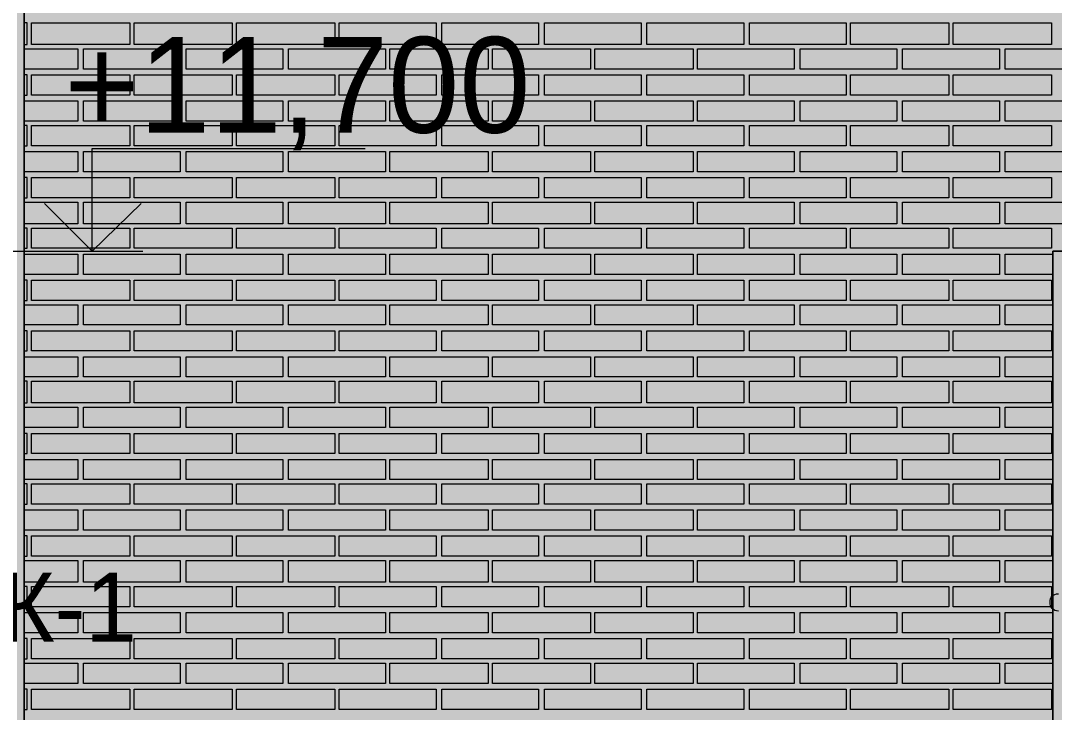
# Model space of a CAD drawing. Header units: millimetres. Extents: x -28928 to 100580, y -22867 to 36490.
# Drawn here: x 4942 to 7969, y 5580 to 7605 of the extents above; entities that cross this region are included whole.
import ezdxf

# ---------------------------------------------------------------- set-up
doc = ezdxf.new("R2010")
doc.units = ezdxf.units.MM
doc.layers.add('PDF _Геометрия', color=7, linetype='Continuous', true_color=0x8f8e8d)
doc.layers.add('PDF _Сплошная заливка', color=7, linetype='Continuous', true_color=0xffffff)
doc.layers.add('PDF _Текст', color=7, linetype='Continuous')

msp = doc.modelspace()

# ---------------------------------------------------------------- hatches: boundary and pattern name
at = {"layer": 'PDF _Сплошная заливка', "true_color": 0xdcd6cf, "transparency": 33554559}
msp.add_hatch(color=254, dxfattribs=at).paths.add_polyline_path([(29465.3, 1544.1), (29486.4, 1544.1), (29486.4, 9028.4), (4952.2, 9028.4), (4952.2, -4713.2), (29465.3, -4713.2)])

# ---------------------------------------------------------------- linework, layer by layer
at = {"layer": 'PDF _Геометрия', "color": 7, "lineweight": 9}
for points in [[(4952.2, -4764), (4952.2, 9028.4), (4952.2, -4713.2), (29465.3, -4713.2), (4952.2, -4713.2), (29465.3, -4713.2), (29465.3, 1531.4), (29465.3, -4764)], [(4266.8, 6929.9), (4482.6, 6929.9), (5151.1, 6929.9), (5151.1, 7230.3), (5950.7, 7230.3)], [(5003, 6929.9), (5299.1, 6929.9)], [(9762.6, 6929.9), (7964.5, 6929.9), (7964.5, 5711.4), (7964.5, 3553.7), (7964.5, 2733), (7964.5, 33.7), (7964.5, 109.9), (7964.5, 808), (7964.5, 2707.6), (7964.5, 6853.7), (7964.5, 6929.9), (8015.3, 6929.9)]]:
    msp.add_lwpolyline(points, dxfattribs=at)
at = {"layer": 'PDF _Геометрия', "lineweight": 9}
for points in [[(4952.2, 7534.9), (4960.7, 7534.9), (4960.7, 7598.4), (4952.2, 7598.4)], [(4952.2, 7522.2), (5108.7, 7522.2), (5108.7, 7463), (4952.2, 7463)], [(4952.2, 7386.8), (4960.7, 7386.8), (4960.7, 7446), (4952.2, 7446)], [(4952.2, 7369.9), (5108.7, 7369.9), (5108.7, 7310.7), (4952.2, 7310.7)], [(4952.2, 7238.7), (4960.7, 7238.7), (4960.7, 7298), (4952.2, 7298)], [(4952.2, 7221.8), (5108.7, 7221.8), (5108.7, 7162.6), (4952.2, 7162.6)], [(4952.2, 7086.4), (4960.7, 7086.4), (4960.7, 7145.7), (4952.2, 7145.7)], [(4952.2, 7073.7), (5108.7, 7073.7), (5108.7, 7010.3), (4952.2, 7010.3)], [(4952.2, 6938.4), (4960.7, 6938.4), (4960.7, 6997.6), (4952.2, 6997.6)], [(4952.2, 6921.4), (5108.7, 6921.4), (5108.7, 6862.2), (4952.2, 6862.2)], [(7964.5, 6862.2), (7824.9, 6862.2), (7824.9, 6921.4), (7964.5, 6921.4)], [(4952.2, 6786), (4960.7, 6786), (4960.7, 6845.3), (4952.2, 6845.3)], [(4952.2, 6773.4), (5108.7, 6773.4), (5108.7, 6714.1), (4952.2, 6714.1)], [(7964.5, 6714.1), (7824.9, 6714.1), (7824.9, 6773.4), (7964.5, 6773.4)], [(4952.2, 6638), (4960.7, 6638), (4960.7, 6697.2), (4952.2, 6697.2)], [(4952.2, 6621), (5108.7, 6621), (5108.7, 6561.8), (4952.2, 6561.8)], [(7964.5, 6561.8), (7824.9, 6561.8), (7824.9, 6621), (7964.5, 6621)], [(4952.2, 6485.7), (4960.7, 6485.7), (4960.7, 6549.1), (4952.2, 6549.1)], [(4952.2, 6473), (5108.7, 6473), (5108.7, 6413.7), (4952.2, 6413.7)], [(7964.5, 6413.7), (7824.9, 6413.7), (7824.9, 6473), (7964.5, 6473)], [(4952.2, 6337.6), (4960.7, 6337.6), (4960.7, 6396.8), (4952.2, 6396.8)], [(4952.2, 6320.7), (5108.7, 6320.7), (5108.7, 6261.4), (4952.2, 6261.4)], [(7964.5, 6261.4), (7824.9, 6261.4), (7824.9, 6320.7), (7964.5, 6320.7)], [(4952.2, 6189.5), (4960.7, 6189.5), (4960.7, 6248.7), (4952.2, 6248.7)], [(4952.2, 6172.6), (5108.7, 6172.6), (5108.7, 6113.4), (4952.2, 6113.4)], [(7964.5, 6113.4), (7824.9, 6113.4), (7824.9, 6172.6), (7964.5, 6172.6)], [(4952.2, 6037.2), (4960.7, 6037.2), (4960.7, 6096.4), (4952.2, 6096.4)], [(4952.2, 6024.5), (5108.7, 6024.5), (5108.7, 5961), (4952.2, 5961)], [(7964.5, 5961), (7824.9, 5961), (7824.9, 6024.5), (7964.5, 6024.5)], [(4952.2, 5889.1), (4960.7, 5889.1), (4960.7, 5948.4), (4952.2, 5948.4)], [(4952.2, 5872.2), (5108.7, 5872.2), (5108.7, 5813), (4952.2, 5813)], [(7964.5, 5813), (7824.9, 5813), (7824.9, 5872.2), (7964.5, 5872.2)], [(4952.2, 5736.8), (4960.7, 5736.8), (4960.7, 5796), (4952.2, 5796)], [(4952.2, 5724.1), (5108.7, 5724.1), (5108.7, 5664.9), (4952.2, 5664.9)], [(7964.5, 5664.9), (7824.9, 5664.9), (7824.9, 5724.1), (7964.5, 5724.1)], [(4952.2, 5588.7), (4960.7, 5588.7), (4960.7, 5648), (4952.2, 5648)]]:
    msp.add_lwpolyline(points, dxfattribs=at)
for points in [[(5261.1, 7534.9), (5117.2, 7534.9), (4973.4, 7534.9), (4973.4, 7598.4), (5117.2, 7598.4), (5261.1, 7598.4)], [(5561.4, 7534.9), (5417.6, 7534.9), (5273.7, 7534.9), (5273.7, 7598.4), (5417.6, 7598.4), (5561.4, 7598.4)], [(5861.8, 7534.9), (5718, 7534.9), (5574.1, 7534.9), (5574.1, 7598.4), (5718, 7598.4), (5861.8, 7598.4)], [(6158, 7534.9), (6018.4, 7534.9), (5874.5, 7534.9), (5874.5, 7598.4), (6018.4, 7598.4), (6158, 7598.4)], [(6458.4, 7534.9), (6318.7, 7534.9), (6174.9, 7534.9), (6174.9, 7598.4), (6318.7, 7598.4), (6458.4, 7598.4)], [(6758.7, 7534.9), (6614.9, 7534.9), (6475.3, 7534.9), (6475.3, 7598.4), (6614.9, 7598.4), (6758.7, 7598.4)], [(7059.1, 7534.9), (6915.3, 7534.9), (6775.7, 7534.9), (6775.7, 7598.4), (6915.3, 7598.4), (7059.1, 7598.4)], [(7359.5, 7534.9), (7215.7, 7534.9), (7076.1, 7534.9), (7076.1, 7598.4), (7215.7, 7598.4), (7359.5, 7598.4)], [(7659.9, 7534.9), (7516.1, 7534.9), (7372.2, 7534.9), (7372.2, 7598.4), (7516.1, 7598.4), (7659.9, 7598.4)], [(7960.3, 7534.9), (7816.4, 7534.9), (7672.6, 7534.9), (7672.6, 7598.4), (7816.4, 7598.4), (7960.3, 7598.4)], [(5409.1, 7522.2), (5409.1, 7463), (5125.7, 7463), (5125.7, 7522.2)], [(5709.5, 7522.2), (5709.5, 7463), (5426.1, 7463), (5426.1, 7522.2)], [(6009.9, 7522.2), (6009.9, 7463), (5726.4, 7463), (5726.4, 7522.2)], [(6310.3, 7522.2), (6310.3, 7463), (6022.6, 7463), (6022.6, 7522.2)], [(6610.7, 7522.2), (6610.7, 7463), (6323, 7463), (6323, 7522.2)], [(6911.1, 7522.2), (6911.1, 7463), (6623.4, 7463), (6623.4, 7522.2)], [(7207.2, 7522.2), (7207.2, 7463), (6923.7, 7463), (6923.7, 7522.2)], [(7507.6, 7522.2), (7507.6, 7463), (7224.1, 7463), (7224.1, 7522.2)], [(7808, 7522.2), (7808, 7463), (7524.5, 7463), (7524.5, 7522.2)], [(8108.4, 7522.2), (8108.4, 7463), (7824.9, 7463), (7824.9, 7522.2)], [(5261.1, 7386.8), (5117.2, 7386.8), (4973.4, 7386.8), (4973.4, 7446), (5117.2, 7446), (5261.1, 7446)], [(5561.4, 7386.8), (5417.6, 7386.8), (5273.7, 7386.8), (5273.7, 7446), (5417.6, 7446), (5561.4, 7446)], [(5861.8, 7386.8), (5718, 7386.8), (5574.1, 7386.8), (5574.1, 7446), (5718, 7446), (5861.8, 7446)], [(6158, 7386.8), (6018.4, 7386.8), (5874.5, 7386.8), (5874.5, 7446), (6018.4, 7446), (6158, 7446)], [(6458.4, 7386.8), (6318.7, 7386.8), (6174.9, 7386.8), (6174.9, 7446), (6318.7, 7446), (6458.4, 7446)], [(6758.7, 7386.8), (6614.9, 7386.8), (6475.3, 7386.8), (6475.3, 7446), (6614.9, 7446), (6758.7, 7446)], [(7059.1, 7386.8), (6915.3, 7386.8), (6775.7, 7386.8), (6775.7, 7446), (6915.3, 7446), (7059.1, 7446)], [(7359.5, 7386.8), (7215.7, 7386.8), (7076.1, 7386.8), (7076.1, 7446), (7215.7, 7446), (7359.5, 7446)], [(7659.9, 7386.8), (7516.1, 7386.8), (7372.2, 7386.8), (7372.2, 7446), (7516.1, 7446), (7659.9, 7446)], [(7960.3, 7386.8), (7816.4, 7386.8), (7672.6, 7386.8), (7672.6, 7446), (7816.4, 7446), (7960.3, 7446)], [(5409.1, 7369.9), (5409.1, 7310.7), (5125.7, 7310.7), (5125.7, 7369.9)], [(5709.5, 7369.9), (5709.5, 7310.7), (5426.1, 7310.7), (5426.1, 7369.9)], [(6009.9, 7369.9), (6009.9, 7310.7), (5726.4, 7310.7), (5726.4, 7369.9)], [(6310.3, 7369.9), (6310.3, 7310.7), (6022.6, 7310.7), (6022.6, 7369.9)], [(6610.7, 7369.9), (6610.7, 7310.7), (6323, 7310.7), (6323, 7369.9)], [(6911.1, 7369.9), (6911.1, 7310.7), (6623.4, 7310.7), (6623.4, 7369.9)], [(7207.2, 7369.9), (7207.2, 7310.7), (6923.7, 7310.7), (6923.7, 7369.9)], [(7507.6, 7369.9), (7507.6, 7310.7), (7224.1, 7310.7), (7224.1, 7369.9)], [(7808, 7369.9), (7808, 7310.7), (7524.5, 7310.7), (7524.5, 7369.9)], [(8108.4, 7369.9), (8108.4, 7310.7), (7824.9, 7310.7), (7824.9, 7369.9)], [(5261.1, 7238.7), (5117.2, 7238.7), (4973.4, 7238.7), (4973.4, 7298), (5117.2, 7298), (5261.1, 7298)], [(5561.4, 7238.7), (5417.6, 7238.7), (5273.7, 7238.7), (5273.7, 7298), (5417.6, 7298), (5561.4, 7298)], [(5861.8, 7238.7), (5718, 7238.7), (5574.1, 7238.7), (5574.1, 7298), (5718, 7298), (5861.8, 7298)], [(6158, 7238.7), (6018.4, 7238.7), (5874.5, 7238.7), (5874.5, 7298), (6018.4, 7298), (6158, 7298)], [(6458.4, 7238.7), (6318.7, 7238.7), (6174.9, 7238.7), (6174.9, 7298), (6318.7, 7298), (6458.4, 7298)], [(6758.7, 7238.7), (6614.9, 7238.7), (6475.3, 7238.7), (6475.3, 7298), (6614.9, 7298), (6758.7, 7298)], [(7059.1, 7238.7), (6915.3, 7238.7), (6775.7, 7238.7), (6775.7, 7298), (6915.3, 7298), (7059.1, 7298)], [(7359.5, 7238.7), (7215.7, 7238.7), (7076.1, 7238.7), (7076.1, 7298), (7215.7, 7298), (7359.5, 7298)], [(7659.9, 7238.7), (7516.1, 7238.7), (7372.2, 7238.7), (7372.2, 7298), (7516.1, 7298), (7659.9, 7298)], [(7960.3, 7238.7), (7816.4, 7238.7), (7672.6, 7238.7), (7672.6, 7298), (7816.4, 7298), (7960.3, 7298)], [(5409.1, 7221.8), (5409.1, 7162.6), (5125.7, 7162.6), (5125.7, 7221.8)], [(5709.5, 7221.8), (5709.5, 7162.6), (5426.1, 7162.6), (5426.1, 7221.8)], [(6009.9, 7221.8), (6009.9, 7162.6), (5726.4, 7162.6), (5726.4, 7221.8)], [(6310.3, 7221.8), (6310.3, 7162.6), (6022.6, 7162.6), (6022.6, 7221.8)], [(6610.7, 7221.8), (6610.7, 7162.6), (6323, 7162.6), (6323, 7221.8)], [(6911.1, 7221.8), (6911.1, 7162.6), (6623.4, 7162.6), (6623.4, 7221.8)], [(7207.2, 7221.8), (7207.2, 7162.6), (6923.7, 7162.6), (6923.7, 7221.8)], [(7507.6, 7221.8), (7507.6, 7162.6), (7224.1, 7162.6), (7224.1, 7221.8)], [(7808, 7221.8), (7808, 7162.6), (7524.5, 7162.6), (7524.5, 7221.8)], [(8108.4, 7221.8), (8108.4, 7162.6), (7824.9, 7162.6), (7824.9, 7221.8)], [(5261.1, 7086.4), (5117.2, 7086.4), (4973.4, 7086.4), (4973.4, 7145.7), (5117.2, 7145.7), (5261.1, 7145.7)], [(5561.4, 7086.4), (5417.6, 7086.4), (5273.7, 7086.4), (5273.7, 7145.7), (5417.6, 7145.7), (5561.4, 7145.7)], [(5861.8, 7086.4), (5718, 7086.4), (5574.1, 7086.4), (5574.1, 7145.7), (5718, 7145.7), (5861.8, 7145.7)], [(6158, 7086.4), (6018.4, 7086.4), (5874.5, 7086.4), (5874.5, 7145.7), (6018.4, 7145.7), (6158, 7145.7)], [(6458.4, 7086.4), (6318.7, 7086.4), (6174.9, 7086.4), (6174.9, 7145.7), (6318.7, 7145.7), (6458.4, 7145.7)], [(6758.7, 7086.4), (6614.9, 7086.4), (6475.3, 7086.4), (6475.3, 7145.7), (6614.9, 7145.7), (6758.7, 7145.7)], [(7059.1, 7086.4), (6915.3, 7086.4), (6775.7, 7086.4), (6775.7, 7145.7), (6915.3, 7145.7), (7059.1, 7145.7)], [(7359.5, 7086.4), (7215.7, 7086.4), (7076.1, 7086.4), (7076.1, 7145.7), (7215.7, 7145.7), (7359.5, 7145.7)], [(7659.9, 7086.4), (7516.1, 7086.4), (7372.2, 7086.4), (7372.2, 7145.7), (7516.1, 7145.7), (7659.9, 7145.7)], [(7960.3, 7086.4), (7816.4, 7086.4), (7672.6, 7086.4), (7672.6, 7145.7), (7816.4, 7145.7), (7960.3, 7145.7)], [(5409.1, 7073.7), (5409.1, 7010.3), (5125.7, 7010.3), (5125.7, 7073.7)], [(5709.5, 7073.7), (5709.5, 7010.3), (5426.1, 7010.3), (5426.1, 7073.7)], [(6009.9, 7073.7), (6009.9, 7010.3), (5726.4, 7010.3), (5726.4, 7073.7)], [(6310.3, 7073.7), (6310.3, 7010.3), (6022.6, 7010.3), (6022.6, 7073.7)], [(6610.7, 7073.7), (6610.7, 7010.3), (6323, 7010.3), (6323, 7073.7)], [(6911.1, 7073.7), (6911.1, 7010.3), (6623.4, 7010.3), (6623.4, 7073.7)], [(7207.2, 7073.7), (7207.2, 7010.3), (6923.7, 7010.3), (6923.7, 7073.7)], [(7507.6, 7073.7), (7507.6, 7010.3), (7224.1, 7010.3), (7224.1, 7073.7)], [(7808, 7073.7), (7808, 7010.3), (7524.5, 7010.3), (7524.5, 7073.7)], [(8108.4, 7073.7), (8108.4, 7010.3), (7824.9, 7010.3), (7824.9, 7073.7)], [(5261.1, 6938.4), (5117.2, 6938.4), (4973.4, 6938.4), (4973.4, 6997.6), (5117.2, 6997.6), (5261.1, 6997.6)], [(5561.4, 6938.4), (5417.6, 6938.4), (5273.7, 6938.4), (5273.7, 6997.6), (5417.6, 6997.6), (5561.4, 6997.6)], [(5861.8, 6938.4), (5718, 6938.4), (5574.1, 6938.4), (5574.1, 6997.6), (5718, 6997.6), (5861.8, 6997.6)], [(6158, 6938.4), (6018.4, 6938.4), (5874.5, 6938.4), (5874.5, 6997.6), (6018.4, 6997.6), (6158, 6997.6)], [(6458.4, 6938.4), (6318.7, 6938.4), (6174.9, 6938.4), (6174.9, 6997.6), (6318.7, 6997.6), (6458.4, 6997.6)], [(6758.7, 6938.4), (6614.9, 6938.4), (6475.3, 6938.4), (6475.3, 6997.6), (6614.9, 6997.6), (6758.7, 6997.6)], [(7059.1, 6938.4), (6915.3, 6938.4), (6775.7, 6938.4), (6775.7, 6997.6), (6915.3, 6997.6), (7059.1, 6997.6)], [(7359.5, 6938.4), (7215.7, 6938.4), (7076.1, 6938.4), (7076.1, 6997.6), (7215.7, 6997.6), (7359.5, 6997.6)], [(7659.9, 6938.4), (7516.1, 6938.4), (7372.2, 6938.4), (7372.2, 6997.6), (7516.1, 6997.6), (7659.9, 6997.6)], [(7960.3, 6938.4), (7816.4, 6938.4), (7672.6, 6938.4), (7672.6, 6997.6), (7816.4, 6997.6), (7960.3, 6997.6)], [(5409.1, 6921.4), (5409.1, 6862.2), (5125.7, 6862.2), (5125.7, 6921.4)], [(5709.5, 6921.4), (5709.5, 6862.2), (5426.1, 6862.2), (5426.1, 6921.4)], [(6009.9, 6921.4), (6009.9, 6862.2), (5726.4, 6862.2), (5726.4, 6921.4)], [(6310.3, 6921.4), (6310.3, 6862.2), (6022.6, 6862.2), (6022.6, 6921.4)], [(6610.7, 6921.4), (6610.7, 6862.2), (6323, 6862.2), (6323, 6921.4)], [(6911.1, 6921.4), (6911.1, 6862.2), (6623.4, 6862.2), (6623.4, 6921.4)], [(7207.2, 6921.4), (7207.2, 6862.2), (6923.7, 6862.2), (6923.7, 6921.4)], [(7507.6, 6921.4), (7507.6, 6862.2), (7224.1, 6862.2), (7224.1, 6921.4)], [(7808, 6921.4), (7808, 6862.2), (7524.5, 6862.2), (7524.5, 6921.4)], [(5261.1, 6786), (5117.2, 6786), (4973.4, 6786), (4973.4, 6845.3), (5117.2, 6845.3), (5261.1, 6845.3)], [(5561.4, 6786), (5417.6, 6786), (5273.7, 6786), (5273.7, 6845.3), (5417.6, 6845.3), (5561.4, 6845.3)], [(5861.8, 6786), (5718, 6786), (5574.1, 6786), (5574.1, 6845.3), (5718, 6845.3), (5861.8, 6845.3)], [(6158, 6786), (6018.4, 6786), (5874.5, 6786), (5874.5, 6845.3), (6018.4, 6845.3), (6158, 6845.3)], [(6458.4, 6786), (6318.7, 6786), (6174.9, 6786), (6174.9, 6845.3), (6318.7, 6845.3), (6458.4, 6845.3)], [(6758.7, 6786), (6614.9, 6786), (6475.3, 6786), (6475.3, 6845.3), (6614.9, 6845.3), (6758.7, 6845.3)], [(7059.1, 6786), (6915.3, 6786), (6775.7, 6786), (6775.7, 6845.3), (6915.3, 6845.3), (7059.1, 6845.3)], [(7359.5, 6786), (7215.7, 6786), (7076.1, 6786), (7076.1, 6845.3), (7215.7, 6845.3), (7359.5, 6845.3)], [(7659.9, 6786), (7516.1, 6786), (7372.2, 6786), (7372.2, 6845.3), (7516.1, 6845.3), (7659.9, 6845.3)], [(7960.3, 6786), (7816.4, 6786), (7672.6, 6786), (7672.6, 6845.3), (7816.4, 6845.3), (7960.3, 6845.3)], [(5409.1, 6773.4), (5409.1, 6714.1), (5125.7, 6714.1), (5125.7, 6773.4)], [(5709.5, 6773.4), (5709.5, 6714.1), (5426.1, 6714.1), (5426.1, 6773.4)], [(6009.9, 6773.4), (6009.9, 6714.1), (5726.4, 6714.1), (5726.4, 6773.4)], [(6310.3, 6773.4), (6310.3, 6714.1), (6022.6, 6714.1), (6022.6, 6773.4)], [(6610.7, 6773.4), (6610.7, 6714.1), (6323, 6714.1), (6323, 6773.4)], [(6911.1, 6773.4), (6911.1, 6714.1), (6623.4, 6714.1), (6623.4, 6773.4)], [(7207.2, 6773.4), (7207.2, 6714.1), (6923.7, 6714.1), (6923.7, 6773.4)], [(7507.6, 6773.4), (7507.6, 6714.1), (7224.1, 6714.1), (7224.1, 6773.4)], [(7808, 6773.4), (7808, 6714.1), (7524.5, 6714.1), (7524.5, 6773.4)], [(5261.1, 6638), (5117.2, 6638), (4973.4, 6638), (4973.4, 6697.2), (5117.2, 6697.2), (5261.1, 6697.2)], [(5561.4, 6638), (5417.6, 6638), (5273.7, 6638), (5273.7, 6697.2), (5417.6, 6697.2), (5561.4, 6697.2)], [(5861.8, 6638), (5718, 6638), (5574.1, 6638), (5574.1, 6697.2), (5718, 6697.2), (5861.8, 6697.2)], [(6158, 6638), (6018.4, 6638), (5874.5, 6638), (5874.5, 6697.2), (6018.4, 6697.2), (6158, 6697.2)], [(6458.4, 6638), (6318.7, 6638), (6174.9, 6638), (6174.9, 6697.2), (6318.7, 6697.2), (6458.4, 6697.2)], [(6758.7, 6638), (6614.9, 6638), (6475.3, 6638), (6475.3, 6697.2), (6614.9, 6697.2), (6758.7, 6697.2)], [(7059.1, 6638), (6915.3, 6638), (6775.7, 6638), (6775.7, 6697.2), (6915.3, 6697.2), (7059.1, 6697.2)], [(7359.5, 6638), (7215.7, 6638), (7076.1, 6638), (7076.1, 6697.2), (7215.7, 6697.2), (7359.5, 6697.2)], [(7659.9, 6638), (7516.1, 6638), (7372.2, 6638), (7372.2, 6697.2), (7516.1, 6697.2), (7659.9, 6697.2)], [(7960.3, 6638), (7816.4, 6638), (7672.6, 6638), (7672.6, 6697.2), (7816.4, 6697.2), (7960.3, 6697.2)], [(5409.1, 6621), (5409.1, 6561.8), (5125.7, 6561.8), (5125.7, 6621)], [(5709.5, 6621), (5709.5, 6561.8), (5426.1, 6561.8), (5426.1, 6621)], [(6009.9, 6621), (6009.9, 6561.8), (5726.4, 6561.8), (5726.4, 6621)], [(6310.3, 6621), (6310.3, 6561.8), (6022.6, 6561.8), (6022.6, 6621)], [(6610.7, 6621), (6610.7, 6561.8), (6323, 6561.8), (6323, 6621)], [(6911.1, 6621), (6911.1, 6561.8), (6623.4, 6561.8), (6623.4, 6621)], [(7207.2, 6621), (7207.2, 6561.8), (6923.7, 6561.8), (6923.7, 6621)], [(7507.6, 6621), (7507.6, 6561.8), (7224.1, 6561.8), (7224.1, 6621)], [(7808, 6621), (7808, 6561.8), (7524.5, 6561.8), (7524.5, 6621)], [(5261.1, 6485.7), (5117.2, 6485.7), (4973.4, 6485.7), (4973.4, 6549.1), (5117.2, 6549.1), (5261.1, 6549.1)], [(5561.4, 6485.7), (5417.6, 6485.7), (5273.7, 6485.7), (5273.7, 6549.1), (5417.6, 6549.1), (5561.4, 6549.1)], [(5861.8, 6485.7), (5718, 6485.7), (5574.1, 6485.7), (5574.1, 6549.1), (5718, 6549.1), (5861.8, 6549.1)], [(6158, 6485.7), (6018.4, 6485.7), (5874.5, 6485.7), (5874.5, 6549.1), (6018.4, 6549.1), (6158, 6549.1)], [(6458.4, 6485.7), (6318.7, 6485.7), (6174.9, 6485.7), (6174.9, 6549.1), (6318.7, 6549.1), (6458.4, 6549.1)], [(6758.7, 6485.7), (6614.9, 6485.7), (6475.3, 6485.7), (6475.3, 6549.1), (6614.9, 6549.1), (6758.7, 6549.1)], [(7059.1, 6485.7), (6915.3, 6485.7), (6775.7, 6485.7), (6775.7, 6549.1), (6915.3, 6549.1), (7059.1, 6549.1)], [(7359.5, 6485.7), (7215.7, 6485.7), (7076.1, 6485.7), (7076.1, 6549.1), (7215.7, 6549.1), (7359.5, 6549.1)], [(7659.9, 6485.7), (7516.1, 6485.7), (7372.2, 6485.7), (7372.2, 6549.1), (7516.1, 6549.1), (7659.9, 6549.1)], [(7960.3, 6485.7), (7816.4, 6485.7), (7672.6, 6485.7), (7672.6, 6549.1), (7816.4, 6549.1), (7960.3, 6549.1)], [(5409.1, 6473), (5409.1, 6413.7), (5125.7, 6413.7), (5125.7, 6473)], [(5709.5, 6473), (5709.5, 6413.7), (5426.1, 6413.7), (5426.1, 6473)], [(6009.9, 6473), (6009.9, 6413.7), (5726.4, 6413.7), (5726.4, 6473)], [(6310.3, 6473), (6310.3, 6413.7), (6022.6, 6413.7), (6022.6, 6473)], [(6610.7, 6473), (6610.7, 6413.7), (6323, 6413.7), (6323, 6473)], [(6911.1, 6473), (6911.1, 6413.7), (6623.4, 6413.7), (6623.4, 6473)], [(7207.2, 6473), (7207.2, 6413.7), (6923.7, 6413.7), (6923.7, 6473)], [(7507.6, 6473), (7507.6, 6413.7), (7224.1, 6413.7), (7224.1, 6473)], [(7808, 6473), (7808, 6413.7), (7524.5, 6413.7), (7524.5, 6473)], [(5261.1, 6337.6), (5117.2, 6337.6), (4973.4, 6337.6), (4973.4, 6396.8), (5117.2, 6396.8), (5261.1, 6396.8)], [(5561.4, 6337.6), (5417.6, 6337.6), (5273.7, 6337.6), (5273.7, 6396.8), (5417.6, 6396.8), (5561.4, 6396.8)], [(5861.8, 6337.6), (5718, 6337.6), (5574.1, 6337.6), (5574.1, 6396.8), (5718, 6396.8), (5861.8, 6396.8)], [(6158, 6337.6), (6018.4, 6337.6), (5874.5, 6337.6), (5874.5, 6396.8), (6018.4, 6396.8), (6158, 6396.8)], [(6458.4, 6337.6), (6318.7, 6337.6), (6174.9, 6337.6), (6174.9, 6396.8), (6318.7, 6396.8), (6458.4, 6396.8)], [(6758.7, 6337.6), (6614.9, 6337.6), (6475.3, 6337.6), (6475.3, 6396.8), (6614.9, 6396.8), (6758.7, 6396.8)], [(7059.1, 6337.6), (6915.3, 6337.6), (6775.7, 6337.6), (6775.7, 6396.8), (6915.3, 6396.8), (7059.1, 6396.8)], [(7359.5, 6337.6), (7215.7, 6337.6), (7076.1, 6337.6), (7076.1, 6396.8), (7215.7, 6396.8), (7359.5, 6396.8)], [(7659.9, 6337.6), (7516.1, 6337.6), (7372.2, 6337.6), (7372.2, 6396.8), (7516.1, 6396.8), (7659.9, 6396.8)], [(7960.3, 6337.6), (7816.4, 6337.6), (7672.6, 6337.6), (7672.6, 6396.8), (7816.4, 6396.8), (7960.3, 6396.8)], [(5409.1, 6320.7), (5409.1, 6261.4), (5125.7, 6261.4), (5125.7, 6320.7)], [(5709.5, 6320.7), (5709.5, 6261.4), (5426.1, 6261.4), (5426.1, 6320.7)], [(6009.9, 6320.7), (6009.9, 6261.4), (5726.4, 6261.4), (5726.4, 6320.7)], [(6310.3, 6320.7), (6310.3, 6261.4), (6022.6, 6261.4), (6022.6, 6320.7)], [(6610.7, 6320.7), (6610.7, 6261.4), (6323, 6261.4), (6323, 6320.7)], [(6911.1, 6320.7), (6911.1, 6261.4), (6623.4, 6261.4), (6623.4, 6320.7)], [(7207.2, 6320.7), (7207.2, 6261.4), (6923.7, 6261.4), (6923.7, 6320.7)], [(7507.6, 6320.7), (7507.6, 6261.4), (7224.1, 6261.4), (7224.1, 6320.7)], [(7808, 6320.7), (7808, 6261.4), (7524.5, 6261.4), (7524.5, 6320.7)], [(5261.1, 6189.5), (5117.2, 6189.5), (4973.4, 6189.5), (4973.4, 6248.7), (5117.2, 6248.7), (5261.1, 6248.7)], [(5561.4, 6189.5), (5417.6, 6189.5), (5273.7, 6189.5), (5273.7, 6248.7), (5417.6, 6248.7), (5561.4, 6248.7)], [(5861.8, 6189.5), (5718, 6189.5), (5574.1, 6189.5), (5574.1, 6248.7), (5718, 6248.7), (5861.8, 6248.7)], [(6158, 6189.5), (6018.4, 6189.5), (5874.5, 6189.5), (5874.5, 6248.7), (6018.4, 6248.7), (6158, 6248.7)], [(6458.4, 6189.5), (6318.7, 6189.5), (6174.9, 6189.5), (6174.9, 6248.7), (6318.7, 6248.7), (6458.4, 6248.7)], [(6758.7, 6189.5), (6614.9, 6189.5), (6475.3, 6189.5), (6475.3, 6248.7), (6614.9, 6248.7), (6758.7, 6248.7)], [(7059.1, 6189.5), (6915.3, 6189.5), (6775.7, 6189.5), (6775.7, 6248.7), (6915.3, 6248.7), (7059.1, 6248.7)], [(7359.5, 6189.5), (7215.7, 6189.5), (7076.1, 6189.5), (7076.1, 6248.7), (7215.7, 6248.7), (7359.5, 6248.7)], [(7659.9, 6189.5), (7516.1, 6189.5), (7372.2, 6189.5), (7372.2, 6248.7), (7516.1, 6248.7), (7659.9, 6248.7)], [(7960.3, 6189.5), (7816.4, 6189.5), (7672.6, 6189.5), (7672.6, 6248.7), (7816.4, 6248.7), (7960.3, 6248.7)], [(5409.1, 6172.6), (5409.1, 6113.4), (5125.7, 6113.4), (5125.7, 6172.6)], [(5709.5, 6172.6), (5709.5, 6113.4), (5426.1, 6113.4), (5426.1, 6172.6)], [(6009.9, 6172.6), (6009.9, 6113.4), (5726.4, 6113.4), (5726.4, 6172.6)], [(6310.3, 6172.6), (6310.3, 6113.4), (6022.6, 6113.4), (6022.6, 6172.6)], [(6610.7, 6172.6), (6610.7, 6113.4), (6323, 6113.4), (6323, 6172.6)], [(6911.1, 6172.6), (6911.1, 6113.4), (6623.4, 6113.4), (6623.4, 6172.6)], [(7207.2, 6172.6), (7207.2, 6113.4), (6923.7, 6113.4), (6923.7, 6172.6)], [(7507.6, 6172.6), (7507.6, 6113.4), (7224.1, 6113.4), (7224.1, 6172.6)], [(7808, 6172.6), (7808, 6113.4), (7524.5, 6113.4), (7524.5, 6172.6)], [(5261.1, 6037.2), (5117.2, 6037.2), (4973.4, 6037.2), (4973.4, 6096.4), (5117.2, 6096.4), (5261.1, 6096.4)], [(5561.4, 6037.2), (5417.6, 6037.2), (5273.7, 6037.2), (5273.7, 6096.4), (5417.6, 6096.4), (5561.4, 6096.4)], [(5861.8, 6037.2), (5718, 6037.2), (5574.1, 6037.2), (5574.1, 6096.4), (5718, 6096.4), (5861.8, 6096.4)], [(6158, 6037.2), (6018.4, 6037.2), (5874.5, 6037.2), (5874.5, 6096.4), (6018.4, 6096.4), (6158, 6096.4)], [(6458.4, 6037.2), (6318.7, 6037.2), (6174.9, 6037.2), (6174.9, 6096.4), (6318.7, 6096.4), (6458.4, 6096.4)], [(6758.7, 6037.2), (6614.9, 6037.2), (6475.3, 6037.2), (6475.3, 6096.4), (6614.9, 6096.4), (6758.7, 6096.4)], [(7059.1, 6037.2), (6915.3, 6037.2), (6775.7, 6037.2), (6775.7, 6096.4), (6915.3, 6096.4), (7059.1, 6096.4)], [(7359.5, 6037.2), (7215.7, 6037.2), (7076.1, 6037.2), (7076.1, 6096.4), (7215.7, 6096.4), (7359.5, 6096.4)], [(7659.9, 6037.2), (7516.1, 6037.2), (7372.2, 6037.2), (7372.2, 6096.4), (7516.1, 6096.4), (7659.9, 6096.4)], [(7960.3, 6037.2), (7816.4, 6037.2), (7672.6, 6037.2), (7672.6, 6096.4), (7816.4, 6096.4), (7960.3, 6096.4)], [(5409.1, 6024.5), (5409.1, 5961), (5125.7, 5961), (5125.7, 6024.5)], [(5709.5, 6024.5), (5709.5, 5961), (5426.1, 5961), (5426.1, 6024.5)], [(6009.9, 6024.5), (6009.9, 5961), (5726.4, 5961), (5726.4, 6024.5)], [(6310.3, 6024.5), (6310.3, 5961), (6022.6, 5961), (6022.6, 6024.5)], [(6610.7, 6024.5), (6610.7, 5961), (6323, 5961), (6323, 6024.5)], [(6911.1, 6024.5), (6911.1, 5961), (6623.4, 5961), (6623.4, 6024.5)], [(7207.2, 6024.5), (7207.2, 5961), (6923.7, 5961), (6923.7, 6024.5)], [(7507.6, 6024.5), (7507.6, 5961), (7224.1, 5961), (7224.1, 6024.5)], [(7808, 6024.5), (7808, 5961), (7524.5, 5961), (7524.5, 6024.5)], [(5261.1, 5889.1), (5117.2, 5889.1), (4973.4, 5889.1), (4973.4, 5948.4), (5117.2, 5948.4), (5261.1, 5948.4)], [(5561.4, 5889.1), (5417.6, 5889.1), (5273.7, 5889.1), (5273.7, 5948.4), (5417.6, 5948.4), (5561.4, 5948.4)], [(5861.8, 5889.1), (5718, 5889.1), (5574.1, 5889.1), (5574.1, 5948.4), (5718, 5948.4), (5861.8, 5948.4)], [(6158, 5889.1), (6018.4, 5889.1), (5874.5, 5889.1), (5874.5, 5948.4), (6018.4, 5948.4), (6158, 5948.4)], [(6458.4, 5889.1), (6318.7, 5889.1), (6174.9, 5889.1), (6174.9, 5948.4), (6318.7, 5948.4), (6458.4, 5948.4)], [(6758.7, 5889.1), (6614.9, 5889.1), (6475.3, 5889.1), (6475.3, 5948.4), (6614.9, 5948.4), (6758.7, 5948.4)], [(7059.1, 5889.1), (6915.3, 5889.1), (6775.7, 5889.1), (6775.7, 5948.4), (6915.3, 5948.4), (7059.1, 5948.4)], [(7359.5, 5889.1), (7215.7, 5889.1), (7076.1, 5889.1), (7076.1, 5948.4), (7215.7, 5948.4), (7359.5, 5948.4)], [(7659.9, 5889.1), (7516.1, 5889.1), (7372.2, 5889.1), (7372.2, 5948.4), (7516.1, 5948.4), (7659.9, 5948.4)], [(7960.3, 5889.1), (7816.4, 5889.1), (7672.6, 5889.1), (7672.6, 5948.4), (7816.4, 5948.4), (7960.3, 5948.4)], [(5409.1, 5872.2), (5409.1, 5813), (5125.7, 5813), (5125.7, 5872.2)], [(5709.5, 5872.2), (5709.5, 5813), (5426.1, 5813), (5426.1, 5872.2)], [(6009.9, 5872.2), (6009.9, 5813), (5726.4, 5813), (5726.4, 5872.2)], [(6310.3, 5872.2), (6310.3, 5813), (6022.6, 5813), (6022.6, 5872.2)], [(6610.7, 5872.2), (6610.7, 5813), (6323, 5813), (6323, 5872.2)], [(6911.1, 5872.2), (6911.1, 5813), (6623.4, 5813), (6623.4, 5872.2)], [(7207.2, 5872.2), (7207.2, 5813), (6923.7, 5813), (6923.7, 5872.2)], [(7507.6, 5872.2), (7507.6, 5813), (7224.1, 5813), (7224.1, 5872.2)], [(7808, 5872.2), (7808, 5813), (7524.5, 5813), (7524.5, 5872.2)], [(5261.1, 5736.8), (5117.2, 5736.8), (4973.4, 5736.8), (4973.4, 5796), (5117.2, 5796), (5261.1, 5796)], [(5561.4, 5736.8), (5417.6, 5736.8), (5273.7, 5736.8), (5273.7, 5796), (5417.6, 5796), (5561.4, 5796)], [(5861.8, 5736.8), (5718, 5736.8), (5574.1, 5736.8), (5574.1, 5796), (5718, 5796), (5861.8, 5796)], [(6158, 5736.8), (6018.4, 5736.8), (5874.5, 5736.8), (5874.5, 5796), (6018.4, 5796), (6158, 5796)], [(6458.4, 5736.8), (6318.7, 5736.8), (6174.9, 5736.8), (6174.9, 5796), (6318.7, 5796), (6458.4, 5796)], [(6758.7, 5736.8), (6614.9, 5736.8), (6475.3, 5736.8), (6475.3, 5796), (6614.9, 5796), (6758.7, 5796)], [(7059.1, 5736.8), (6915.3, 5736.8), (6775.7, 5736.8), (6775.7, 5796), (6915.3, 5796), (7059.1, 5796)], [(7359.5, 5736.8), (7215.7, 5736.8), (7076.1, 5736.8), (7076.1, 5796), (7215.7, 5796), (7359.5, 5796)], [(7659.9, 5736.8), (7516.1, 5736.8), (7372.2, 5736.8), (7372.2, 5796), (7516.1, 5796), (7659.9, 5796)], [(7960.3, 5736.8), (7816.4, 5736.8), (7672.6, 5736.8), (7672.6, 5796), (7816.4, 5796), (7960.3, 5796)], [(5409.1, 5724.1), (5409.1, 5664.9), (5125.7, 5664.9), (5125.7, 5724.1)], [(5709.5, 5724.1), (5709.5, 5664.9), (5426.1, 5664.9), (5426.1, 5724.1)], [(6009.9, 5724.1), (6009.9, 5664.9), (5726.4, 5664.9), (5726.4, 5724.1)], [(6310.3, 5724.1), (6310.3, 5664.9), (6022.6, 5664.9), (6022.6, 5724.1)], [(6610.7, 5724.1), (6610.7, 5664.9), (6323, 5664.9), (6323, 5724.1)], [(6911.1, 5724.1), (6911.1, 5664.9), (6623.4, 5664.9), (6623.4, 5724.1)], [(7207.2, 5724.1), (7207.2, 5664.9), (6923.7, 5664.9), (6923.7, 5724.1)], [(7507.6, 5724.1), (7507.6, 5664.9), (7224.1, 5664.9), (7224.1, 5724.1)], [(7808, 5724.1), (7808, 5664.9), (7524.5, 5664.9), (7524.5, 5724.1)], [(5261.1, 5588.7), (5117.2, 5588.7), (4973.4, 5588.7), (4973.4, 5648), (5117.2, 5648), (5261.1, 5648)], [(5561.4, 5588.7), (5417.6, 5588.7), (5273.7, 5588.7), (5273.7, 5648), (5417.6, 5648), (5561.4, 5648)], [(5861.8, 5588.7), (5718, 5588.7), (5574.1, 5588.7), (5574.1, 5648), (5718, 5648), (5861.8, 5648)], [(6158, 5588.7), (6018.4, 5588.7), (5874.5, 5588.7), (5874.5, 5648), (6018.4, 5648), (6158, 5648)], [(6458.4, 5588.7), (6318.7, 5588.7), (6174.9, 5588.7), (6174.9, 5648), (6318.7, 5648), (6458.4, 5648)], [(6758.7, 5588.7), (6614.9, 5588.7), (6475.3, 5588.7), (6475.3, 5648), (6614.9, 5648), (6758.7, 5648)], [(7059.1, 5588.7), (6915.3, 5588.7), (6775.7, 5588.7), (6775.7, 5648), (6915.3, 5648), (7059.1, 5648)], [(7359.5, 5588.7), (7215.7, 5588.7), (7076.1, 5588.7), (7076.1, 5648), (7215.7, 5648), (7359.5, 5648)], [(7659.9, 5588.7), (7516.1, 5588.7), (7372.2, 5588.7), (7372.2, 5648), (7516.1, 5648), (7659.9, 5648)], [(7960.3, 5588.7), (7816.4, 5588.7), (7672.6, 5588.7), (7672.6, 5648), (7816.4, 5648), (7960.3, 5648)]]:
    msp.add_lwpolyline(points, close=True, dxfattribs=at)
at = {"layer": 'PDF _Геометрия', "color": 7, "lineweight": 18}
msp.add_lwpolyline([(5011.4, 7069.5), (5151.1, 6929.9), (5294.9, 7069.5)], dxfattribs=at)
at = {"layer": 'PDF _Геометрия', "color": 7, "lineweight": 9}
for points in [[(7956.1, 5901.8), (7956.1, 5918.7), (7964.5, 5927.2), (7981.4, 5927.2)], [(7956.1, 5901.8), (7956.1, 5918.7), (7964.5, 5927.2), (7981.4, 5927.2)], [(7981.4, 5876.4), (7964.5, 5876.4), (7956.1, 5889.1), (7956.1, 5901.8)], [(7981.4, 5876.4), (7964.5, 5876.4), (7956.1, 5889.1), (7956.1, 5901.8)]]:
    msp.add_open_spline(points, degree=3, dxfattribs=at)
at = {"layer": 'PDF _Сплошная заливка', "color": 252, "lineweight": 9, "true_color": 0xa48f7a, "transparency": 33554559}
msp.add_solid([(4931.1, 9028.4), (4931.1, -4764), (4952.2, 9028.4), (4952.2, -4764)], dxfattribs=at)

# ---------------------------------------------------------------- texts
at = {"layer": 'PDF _Текст', "attachment_point": 4, "style": ''}
for s, insert, char_height in [('+11,700', (5069.9, 7390.9), 280.13), ('ОТК-1', (4507.2, 5886.5), 202.56)]:
    msp.add_mtext(s, dxfattribs=dict(at, insert=insert, char_height=char_height))

doc.saveas('drawing.dxf')
